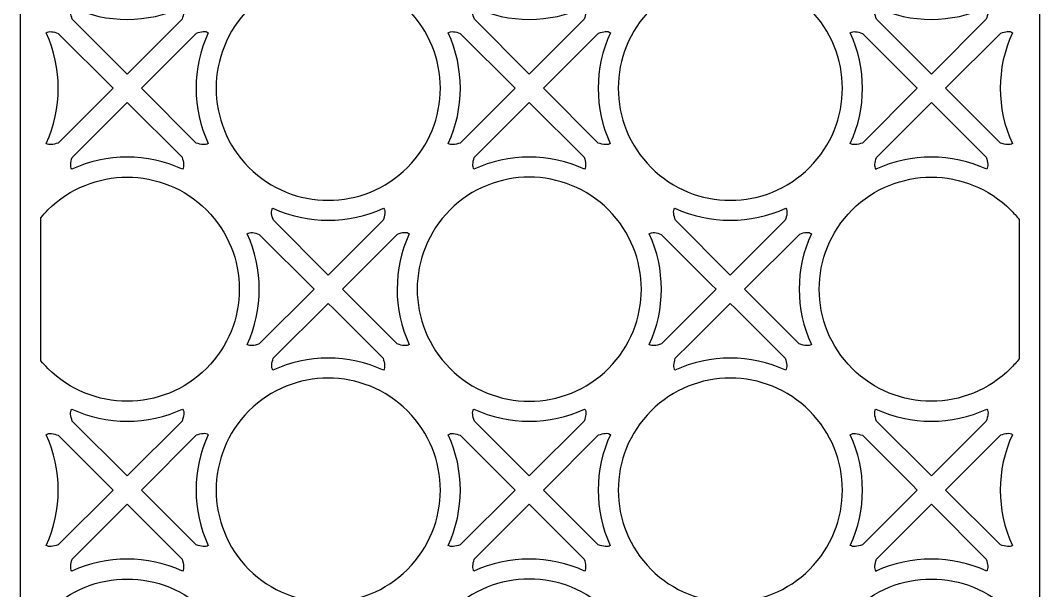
# Model space of a CAD drawing. Header units: centimetres. Extents: x -27 to -20.5, y -6.6 to 6.9.
# Drawn here: x -27 to -20.55, y 0.14 to 3.75 of the extents above; entities that cross this region are included whole.
import ezdxf

# ---------------------------------------------------------------- set-up
doc = ezdxf.new("R2010")
doc.units = ezdxf.units.CM
doc.header["$MEASUREMENT"] = 0
doc.layers.add('layer 1', color=7, linetype='Continuous')

msp = doc.modelspace()

# ---------------------------------------------------------------- linework, layer by layer
at = {"layer": 'layer 1', "color": 250}
for points, knots in [([(-20.54616, -6.61448), (-20.54616, -6.61448), (-20.54616, -6.56891), (-20.54616, -6.56891), (-20.54616, -6.56891), (-20.54616, -6.56891), (-20.54616, -6.48463), (-20.54616, -6.48463), (-20.54616, -6.48463), (-20.54616, -6.48463), (-20.54616, 6.72682), (-20.54616, 6.72682), (-20.54616, 6.72682), (-20.54616, 6.72682), (-20.54616, 6.81765), (-20.54616, 6.81765), (-20.54616, 6.81765), (-20.54616, 6.81765), (-20.54616, 6.85667), (-20.54616, 6.85667), (-20.54616, 6.85667), (-20.54616, 6.85667), (-26.86929, 6.85667), (-26.86929, 6.85667), (-26.86929, 6.85667), (-26.86929, 6.85667), (-26.90224, 6.85667), (-26.90224, 6.85667), (-26.90224, 6.85667), (-26.90224, 6.85667), (-26.99914, 6.85667), (-26.99914, 6.85667), (-26.99914, 6.85667), (-26.99914, 6.85667), (-26.99914, -6.48463), (-26.99914, -6.48463), (-26.99914, -6.48463), (-26.99914, -6.48463), (-26.99914, -6.51149), (-26.99914, -6.51149), (-26.99914, -6.51149), (-26.99914, -6.51149), (-26.99914, -6.61448), (-26.99914, -6.61448), (-26.99914, -6.61448), (-26.99914, -6.61448), (-20.54616, -6.61448), (-20.54616, -6.61448)], [0, 0, 0, 0, 0.0769231, 0.0769231, 0.0769231, 0.0769231, 0.1538462, 0.1538462, 0.1538462, 0.1538462, 0.2307692, 0.2307692, 0.2307692, 0.2307692, 0.3076923, 0.3076923, 0.3076923, 0.3076923, 0.3846154, 0.3846154, 0.3846154, 0.3846154, 0.4615385, 0.4615385, 0.4615385, 0.4615385, 0.5384615, 0.5384615, 0.5384615, 0.5384615, 0.6153846, 0.6153846, 0.6153846, 0.6153846, 0.6923077, 0.6923077, 0.6923077, 0.6923077, 0.7692308, 0.7692308, 0.7692308, 0.7692308, 0.8461538, 0.8461538, 0.8461538, 0.8461538, 1, 1, 1, 1]), ([(-25.55192, 3.82275), (-25.27479, 4.09988), (-24.82528, 4.09988), (-24.54817, 3.82275), (-24.54817, 3.82275), (-24.27103, 3.54562), (-24.27103, 3.09613), (-24.54817, 2.81899), (-24.54817, 2.81899), (-24.82528, 2.54186), (-25.27479, 2.54186), (-25.55192, 2.81899), (-25.55192, 2.81899), (-25.82905, 3.09613), (-25.82905, 3.54562), (-25.55192, 3.82275)], [0, 0, 0, 0, 0.2, 0.2, 0.2, 0.2, 0.4, 0.4, 0.4, 0.4, 0.6, 0.6, 0.6, 0.6, 1, 1, 1, 1]), ([(-23.00624, 3.82275), (-22.7291, 4.09988), (-22.2796, 4.09988), (-22.00248, 3.82275), (-22.00248, 3.82275), (-21.72536, 3.54562), (-21.72536, 3.09613), (-22.00248, 2.81899), (-22.00248, 2.81899), (-22.2796, 2.54186), (-22.7291, 2.54186), (-23.00624, 2.81899), (-23.00624, 2.81899), (-23.28336, 3.09613), (-23.28336, 3.54562), (-23.00624, 3.82275)], [0, 0, 0, 0, 0.2, 0.2, 0.2, 0.2, 0.4, 0.4, 0.4, 0.4, 0.6, 0.6, 0.6, 0.6, 1, 1, 1, 1]), ([(-26.32287, 3.41057), (-26.32287, 3.41057), (-25.97559, 3.75785), (-25.97559, 3.75785), (-25.97559, 3.75785), (-25.96501, 3.78794), (-25.95783, 3.81632), (-25.97229, 3.83391), (-25.97229, 3.83391), (-26.19415, 3.73158), (-26.45167, 3.73157), (-26.67353, 3.83389), (-26.67353, 3.83389), (-26.68793, 3.81632), (-26.68085, 3.78798), (-26.67026, 3.75795), (-26.67026, 3.75795), (-26.67026, 3.75795), (-26.32288, 3.41057), (-26.32288, 3.41057), (-26.32288, 3.41057), (-26.32288, 3.41057), (-26.32287, 3.41057), (-26.32287, 3.41057)], [0, 0, 0, 0, 0.1428571, 0.1428571, 0.1428571, 0.1428571, 0.2857143, 0.2857143, 0.2857143, 0.2857143, 0.4285714, 0.4285714, 0.4285714, 0.4285714, 0.5714286, 0.5714286, 0.5714286, 0.5714286, 0.7142857, 0.7142857, 0.7142857, 0.7142857, 1, 1, 1, 1]), ([(-23.7772, 3.41057), (-23.7772, 3.41057), (-23.42991, 3.75786), (-23.42991, 3.75786), (-23.42991, 3.75786), (-23.41932, 3.78795), (-23.41215, 3.81632), (-23.42661, 3.83391), (-23.42661, 3.83391), (-23.64848, 3.73158), (-23.90598, 3.73157), (-24.12784, 3.83389), (-24.12784, 3.83389), (-24.14226, 3.81632), (-24.13516, 3.78798), (-24.12458, 3.75795), (-24.12458, 3.75795), (-24.12458, 3.75795), (-23.7772, 3.41057), (-23.7772, 3.41057)], [0, 0, 0, 0, 0.1666667, 0.1666667, 0.1666667, 0.1666667, 0.3333333, 0.3333333, 0.3333333, 0.3333333, 0.5, 0.5, 0.5, 0.5, 0.6666667, 0.6666667, 0.6666667, 0.6666667, 1, 1, 1, 1]), ([(-21.23151, 3.41057), (-21.23151, 3.41057), (-20.88421, 3.75787), (-20.88421, 3.75787), (-20.88421, 3.75787), (-20.87364, 3.78795), (-20.86646, 3.81632), (-20.88092, 3.83391), (-20.88092, 3.83391), (-21.10279, 3.73158), (-21.3603, 3.73157), (-21.58215, 3.83389), (-21.58215, 3.83389), (-21.59657, 3.81632), (-21.58947, 3.78799), (-21.57891, 3.75796), (-21.57891, 3.75796), (-21.57891, 3.75796), (-21.23151, 3.41057), (-21.23151, 3.41057)], [0, 0, 0, 0, 0.1666667, 0.1666667, 0.1666667, 0.1666667, 0.3333333, 0.3333333, 0.3333333, 0.3333333, 0.5, 0.5, 0.5, 0.5, 0.6666667, 0.6666667, 0.6666667, 0.6666667, 1, 1, 1, 1]), ([(-26.75961, 2.97384), (-26.75961, 2.97384), (-26.41259, 3.32086), (-26.41259, 3.32086), (-26.41259, 3.32086), (-26.41259, 3.32086), (-26.75993, 3.6682), (-26.75993, 3.6682), (-26.75993, 3.6682), (-26.79002, 3.67879), (-26.81836, 3.68594), (-26.83595, 3.67147), (-26.83595, 3.67147), (-26.73366, 3.44963), (-26.73364, 3.1922), (-26.83592, 2.97035), (-26.83592, 2.97035), (-26.81968, 2.95963), (-26.79248, 2.96307), (-26.75961, 2.97384)], [0, 0, 0, 0, 0.1666667, 0.1666667, 0.1666667, 0.1666667, 0.3333333, 0.3333333, 0.3333333, 0.3333333, 0.5, 0.5, 0.5, 0.5, 0.6666667, 0.6666667, 0.6666667, 0.6666667, 1, 1, 1, 1]), ([(-26.23318, 3.32086), (-26.23318, 3.32086), (-25.88611, 2.97379), (-25.88611, 2.97379), (-25.88611, 2.97379), (-25.85328, 2.96307), (-25.82615, 2.95965), (-25.80992, 2.97033), (-25.80992, 2.97033), (-25.91233, 3.19242), (-25.91222, 3.45018), (-25.80957, 3.67218), (-25.80957, 3.67218), (-25.82664, 3.6869), (-25.85426, 3.6805), (-25.88374, 3.67029), (-25.88374, 3.67029), (-25.88374, 3.67029), (-26.23318, 3.32086), (-26.23318, 3.32086)], [0, 0, 0, 0, 0.1666667, 0.1666667, 0.1666667, 0.1666667, 0.3333333, 0.3333333, 0.3333333, 0.3333333, 0.5, 0.5, 0.5, 0.5, 0.6666667, 0.6666667, 0.6666667, 0.6666667, 1, 1, 1, 1]), ([(-24.21392, 2.97384), (-24.21392, 2.97384), (-23.8669, 3.32086), (-23.8669, 3.32086), (-23.8669, 3.32086), (-23.8669, 3.32086), (-24.21425, 3.6682), (-24.21425, 3.6682), (-24.21425, 3.6682), (-24.24433, 3.67879), (-24.27268, 3.68594), (-24.29026, 3.67147), (-24.29026, 3.67147), (-24.18797, 3.44963), (-24.18795, 3.1922), (-24.29024, 2.97035), (-24.29024, 2.97035), (-24.274, 2.95963), (-24.2468, 2.96307), (-24.21392, 2.97384)], [0, 0, 0, 0, 0.1666667, 0.1666667, 0.1666667, 0.1666667, 0.3333333, 0.3333333, 0.3333333, 0.3333333, 0.5, 0.5, 0.5, 0.5, 0.6666667, 0.6666667, 0.6666667, 0.6666667, 1, 1, 1, 1]), ([(-23.33807, 3.67029), (-23.33807, 3.67029), (-23.68749, 3.32086), (-23.68749, 3.32086), (-23.68749, 3.32086), (-23.68749, 3.32086), (-23.34042, 2.97379), (-23.34042, 2.97379), (-23.34042, 2.97379), (-23.3076, 2.96307), (-23.28047, 2.95965), (-23.26423, 2.97033), (-23.26423, 2.97033), (-23.36665, 3.19242), (-23.36653, 3.45018), (-23.26389, 3.67218), (-23.26389, 3.67218), (-23.28095, 3.6869), (-23.30858, 3.6805), (-23.33807, 3.67029)], [0, 0, 0, 0, 0.1666667, 0.1666667, 0.1666667, 0.1666667, 0.3333333, 0.3333333, 0.3333333, 0.3333333, 0.5, 0.5, 0.5, 0.5, 0.6666667, 0.6666667, 0.6666667, 0.6666667, 1, 1, 1, 1]), ([(-21.66824, 2.97384), (-21.66824, 2.97384), (-21.32122, 3.32086), (-21.32122, 3.32086), (-21.32122, 3.32086), (-21.32122, 3.32086), (-21.66856, 3.6682), (-21.66856, 3.6682), (-21.66856, 3.6682), (-21.69866, 3.67879), (-21.72699, 3.68594), (-21.74459, 3.67147), (-21.74459, 3.67147), (-21.6423, 3.44963), (-21.64228, 3.1922), (-21.74455, 2.97035), (-21.74455, 2.97035), (-21.7283, 2.95963), (-21.70112, 2.96307), (-21.66824, 2.97384)], [0, 0, 0, 0, 0.1666667, 0.1666667, 0.1666667, 0.1666667, 0.3333333, 0.3333333, 0.3333333, 0.3333333, 0.5, 0.5, 0.5, 0.5, 0.6666667, 0.6666667, 0.6666667, 0.6666667, 1, 1, 1, 1]), ([(-20.79238, 3.67029), (-20.79238, 3.67029), (-21.14181, 3.32086), (-21.14181, 3.32086), (-21.14181, 3.32086), (-21.14181, 3.32086), (-20.79474, 2.97379), (-20.79474, 2.97379), (-20.79474, 2.97379), (-20.76192, 2.96307), (-20.73478, 2.95964), (-20.71856, 2.97033), (-20.71856, 2.97033), (-20.82097, 3.19242), (-20.82084, 3.45018), (-20.7182, 3.67218), (-20.7182, 3.67218), (-20.73527, 3.6869), (-20.7629, 3.6805), (-20.79238, 3.67029)], [0, 0, 0, 0, 0.1666667, 0.1666667, 0.1666667, 0.1666667, 0.3333333, 0.3333333, 0.3333333, 0.3333333, 0.5, 0.5, 0.5, 0.5, 0.6666667, 0.6666667, 0.6666667, 0.6666667, 1, 1, 1, 1]), ([(-26.32288, 3.23116), (-26.32288, 3.23116), (-26.67106, 2.88298), (-26.67106, 2.88298), (-26.67106, 2.88298), (-26.68135, 2.85073), (-26.68428, 2.82419), (-26.67331, 2.80841), (-26.67331, 2.80841), (-26.67331, 2.80841), (-26.67418, 2.80754), (-26.67418, 2.80754), (-26.67418, 2.80754), (-26.45217, 2.91016), (-26.19446, 2.91028), (-25.97237, 2.80788), (-25.97237, 2.80788), (-25.96166, 2.82411), (-25.96512, 2.85129), (-25.97586, 2.88415), (-25.97586, 2.88415), (-25.97586, 2.88415), (-26.32288, 3.23116), (-26.32288, 3.23116)], [0, 0, 0, 0, 0.1428571, 0.1428571, 0.1428571, 0.1428571, 0.2857143, 0.2857143, 0.2857143, 0.2857143, 0.4285714, 0.4285714, 0.4285714, 0.4285714, 0.5714286, 0.5714286, 0.5714286, 0.5714286, 0.7142857, 0.7142857, 0.7142857, 0.7142857, 1, 1, 1, 1]), ([(-23.7772, 3.23116), (-23.7772, 3.23116), (-24.12538, 2.88298), (-24.12538, 2.88298), (-24.12538, 2.88298), (-24.13567, 2.85073), (-24.1386, 2.82419), (-24.12762, 2.80841), (-24.12762, 2.80841), (-24.12762, 2.80841), (-24.1285, 2.80754), (-24.1285, 2.80754), (-24.1285, 2.80754), (-23.90649, 2.91016), (-23.64878, 2.91028), (-23.42669, 2.80788), (-23.42669, 2.80788), (-23.41597, 2.82411), (-23.41943, 2.85129), (-23.43019, 2.88415), (-23.43019, 2.88415), (-23.43019, 2.88415), (-23.7772, 3.23116), (-23.7772, 3.23116)], [0, 0, 0, 0, 0.1428571, 0.1428571, 0.1428571, 0.1428571, 0.2857143, 0.2857143, 0.2857143, 0.2857143, 0.4285714, 0.4285714, 0.4285714, 0.4285714, 0.5714286, 0.5714286, 0.5714286, 0.5714286, 0.7142857, 0.7142857, 0.7142857, 0.7142857, 1, 1, 1, 1]), ([(-21.23151, 3.23116), (-21.23151, 3.23116), (-21.5797, 2.88298), (-21.5797, 2.88298), (-21.5797, 2.88298), (-21.59, 2.85073), (-21.59293, 2.82419), (-21.58194, 2.80841), (-21.58194, 2.80841), (-21.58194, 2.80841), (-21.58281, 2.80754), (-21.58281, 2.80754), (-21.58281, 2.80754), (-21.36081, 2.91016), (-21.10308, 2.91028), (-20.881, 2.80788), (-20.881, 2.80788), (-20.87029, 2.82411), (-20.87375, 2.85129), (-20.88451, 2.88415), (-20.88451, 2.88415), (-20.88451, 2.88415), (-21.23151, 3.23116), (-21.23151, 3.23116)], [0, 0, 0, 0, 0.1428571, 0.1428571, 0.1428571, 0.1428571, 0.2857143, 0.2857143, 0.2857143, 0.2857143, 0.4285714, 0.4285714, 0.4285714, 0.4285714, 0.5714286, 0.5714286, 0.5714286, 0.5714286, 0.7142857, 0.7142857, 0.7142857, 0.7142857, 1, 1, 1, 1]), ([(-26.86929, 1.59506), (-26.85533, 1.57825), (-26.84051, 1.56191), (-26.82475, 1.54615), (-26.82475, 1.54615), (-26.54764, 1.26902), (-26.09814, 1.26902), (-25.821, 1.54615), (-25.821, 1.54615), (-25.54388, 1.82328), (-25.54388, 2.27278), (-25.821, 2.54991), (-25.821, 2.54991), (-26.09814, 2.82704), (-26.54764, 2.82704), (-26.82475, 2.54991), (-26.82475, 2.54991), (-26.84051, 2.53416), (-26.85533, 2.51781), (-26.86929, 2.50101), (-26.86929, 2.50101), (-26.86929, 2.50101), (-26.86929, 1.59506), (-26.86929, 1.59506)], [0, 0, 0, 0, 0.1428571, 0.1428571, 0.1428571, 0.1428571, 0.2857143, 0.2857143, 0.2857143, 0.2857143, 0.4285714, 0.4285714, 0.4285714, 0.4285714, 0.5714286, 0.5714286, 0.5714286, 0.5714286, 0.7142857, 0.7142857, 0.7142857, 0.7142857, 1, 1, 1, 1]), ([(-24.27907, 2.54991), (-24.00195, 2.82704), (-23.55245, 2.82704), (-23.27531, 2.54991), (-23.27531, 2.54991), (-22.99819, 2.27278), (-22.99819, 1.82328), (-23.27531, 1.54615), (-23.27531, 1.54615), (-23.55245, 1.26902), (-24.00195, 1.26902), (-24.27907, 1.54615), (-24.27907, 1.54615), (-24.55621, 1.82328), (-24.55621, 2.27278), (-24.27907, 2.54991)], [0, 0, 0, 0, 0.2, 0.2, 0.2, 0.2, 0.4, 0.4, 0.4, 0.4, 0.6, 0.6, 0.6, 0.6, 1, 1, 1, 1]), ([(-20.67601, 2.48984), (-20.69257, 2.5106), (-20.71041, 2.53069), (-20.72964, 2.54991), (-20.72964, 2.54991), (-21.00677, 2.82704), (-21.45626, 2.82704), (-21.7334, 2.54991), (-21.7334, 2.54991), (-22.01052, 2.27278), (-22.01052, 1.82328), (-21.7334, 1.54615), (-21.7334, 1.54615), (-21.45626, 1.26902), (-21.00677, 1.26902), (-20.72964, 1.54615), (-20.72964, 1.54615), (-20.71041, 1.56538), (-20.69257, 1.58546), (-20.67601, 1.60622), (-20.67601, 1.60622), (-20.67601, 1.60622), (-20.67601, 2.48984), (-20.67601, 2.48984)], [0, 0, 0, 0, 0.1428571, 0.1428571, 0.1428571, 0.1428571, 0.2857143, 0.2857143, 0.2857143, 0.2857143, 0.4285714, 0.4285714, 0.4285714, 0.4285714, 0.5714286, 0.5714286, 0.5714286, 0.5714286, 0.7142857, 0.7142857, 0.7142857, 0.7142857, 1, 1, 1, 1]), ([(-25.05004, 2.13773), (-25.05004, 2.13773), (-24.70274, 2.48502), (-24.70274, 2.48502), (-24.70274, 2.48502), (-24.69216, 2.5151), (-24.68498, 2.54348), (-24.69945, 2.56106), (-24.69945, 2.56106), (-24.92131, 2.45874), (-25.17882, 2.45873), (-25.40067, 2.56105), (-25.40067, 2.56105), (-25.41509, 2.54348), (-25.408, 2.51517), (-25.39744, 2.48513), (-25.39744, 2.48513), (-25.39744, 2.48513), (-25.05004, 2.13773), (-25.05004, 2.13773)], [0, 0, 0, 0, 0.1666667, 0.1666667, 0.1666667, 0.1666667, 0.3333333, 0.3333333, 0.3333333, 0.3333333, 0.5, 0.5, 0.5, 0.5, 0.6666667, 0.6666667, 0.6666667, 0.6666667, 1, 1, 1, 1]), ([(-22.50435, 2.13773), (-22.50435, 2.13773), (-22.15705, 2.48502), (-22.15705, 2.48502), (-22.15705, 2.48502), (-22.14647, 2.5151), (-22.13931, 2.54348), (-22.15377, 2.56106), (-22.15377, 2.56106), (-22.37562, 2.45874), (-22.63315, 2.45873), (-22.85499, 2.56105), (-22.85499, 2.56105), (-22.86941, 2.54348), (-22.86233, 2.51517), (-22.85175, 2.48513), (-22.85175, 2.48513), (-22.85175, 2.48513), (-22.50435, 2.13773), (-22.50435, 2.13773)], [0, 0, 0, 0, 0.1666667, 0.1666667, 0.1666667, 0.1666667, 0.3333333, 0.3333333, 0.3333333, 0.3333333, 0.5, 0.5, 0.5, 0.5, 0.6666667, 0.6666667, 0.6666667, 0.6666667, 1, 1, 1, 1]), ([(-25.48677, 1.701), (-25.48677, 1.701), (-25.13974, 2.04802), (-25.13974, 2.04802), (-25.13974, 2.04802), (-25.13974, 2.04802), (-25.48708, 2.39537), (-25.48708, 2.39537), (-25.48708, 2.39537), (-25.51718, 2.40595), (-25.54552, 2.4131), (-25.56311, 2.39862), (-25.56311, 2.39862), (-25.46082, 2.17678), (-25.4608, 1.91936), (-25.56308, 1.6975), (-25.56308, 1.6975), (-25.54684, 1.68677), (-25.51965, 1.69022), (-25.48677, 1.701)], [0, 0, 0, 0, 0.1666667, 0.1666667, 0.1666667, 0.1666667, 0.3333333, 0.3333333, 0.3333333, 0.3333333, 0.5, 0.5, 0.5, 0.5, 0.6666667, 0.6666667, 0.6666667, 0.6666667, 1, 1, 1, 1]), ([(-24.6109, 2.39745), (-24.6109, 2.39745), (-24.96034, 2.04803), (-24.96034, 2.04803), (-24.96034, 2.04803), (-24.96034, 2.04803), (-24.61327, 1.70096), (-24.61327, 1.70096), (-24.61327, 1.70096), (-24.58045, 1.69022), (-24.55331, 1.6868), (-24.53708, 1.69748), (-24.53708, 1.69748), (-24.63949, 1.91958), (-24.63937, 2.17734), (-24.53673, 2.39933), (-24.53673, 2.39933), (-24.55379, 2.41406), (-24.58142, 2.40766), (-24.6109, 2.39745)], [0, 0, 0, 0, 0.1666667, 0.1666667, 0.1666667, 0.1666667, 0.3333333, 0.3333333, 0.3333333, 0.3333333, 0.5, 0.5, 0.5, 0.5, 0.6666667, 0.6666667, 0.6666667, 0.6666667, 1, 1, 1, 1]), ([(-22.94108, 1.701), (-22.94108, 1.701), (-22.59406, 2.04803), (-22.59406, 2.04803), (-22.59406, 2.04803), (-22.59406, 2.04803), (-22.62475, 2.07872), (-22.62475, 2.07872), (-22.62475, 2.07872), (-22.62475, 2.07872), (-22.94141, 2.39537), (-22.94141, 2.39537), (-22.94141, 2.39537), (-22.9715, 2.40595), (-22.99984, 2.4131), (-23.01743, 2.39862), (-23.01743, 2.39862), (-22.91513, 2.17678), (-22.91511, 1.91936), (-23.01739, 1.6975), (-23.01739, 1.6975), (-23.00115, 1.68677), (-22.97396, 1.69022), (-22.94108, 1.701)], [0, 0, 0, 0, 0.1428571, 0.1428571, 0.1428571, 0.1428571, 0.2857143, 0.2857143, 0.2857143, 0.2857143, 0.4285714, 0.4285714, 0.4285714, 0.4285714, 0.5714286, 0.5714286, 0.5714286, 0.5714286, 0.7142857, 0.7142857, 0.7142857, 0.7142857, 1, 1, 1, 1]), ([(-22.06522, 2.39745), (-22.06522, 2.39745), (-22.41465, 2.04803), (-22.41465, 2.04803), (-22.41465, 2.04803), (-22.41465, 2.04803), (-22.06757, 1.70095), (-22.06757, 1.70095), (-22.06757, 1.70095), (-22.03476, 1.69022), (-22.00763, 1.68681), (-21.9914, 1.69748), (-21.9914, 1.69748), (-22.09381, 1.91958), (-22.0937, 2.17734), (-21.99105, 2.39933), (-21.99105, 2.39933), (-22.00811, 2.41406), (-22.03573, 2.40766), (-22.06522, 2.39745)], [0, 0, 0, 0, 0.1666667, 0.1666667, 0.1666667, 0.1666667, 0.3333333, 0.3333333, 0.3333333, 0.3333333, 0.5, 0.5, 0.5, 0.5, 0.6666667, 0.6666667, 0.6666667, 0.6666667, 1, 1, 1, 1]), ([(-25.05004, 1.95833), (-25.05004, 1.95833), (-25.39822, 1.61014), (-25.39822, 1.61014), (-25.39822, 1.61014), (-25.40852, 1.5779), (-25.41145, 1.55135), (-25.40046, 1.53558), (-25.40046, 1.53558), (-25.40046, 1.53558), (-25.40134, 1.53471), (-25.40134, 1.53471), (-25.40134, 1.53471), (-25.17933, 1.63731), (-24.92161, 1.63742), (-24.69954, 1.53502), (-24.69954, 1.53502), (-24.68881, 1.55128), (-24.69227, 1.57844), (-24.70303, 1.61131), (-24.70303, 1.61131), (-24.70303, 1.61131), (-25.01939, 1.92767), (-25.01939, 1.92767), (-25.01939, 1.92767), (-25.01939, 1.92767), (-25.05004, 1.95833), (-25.05004, 1.95833)], [0, 0, 0, 0, 0.125, 0.125, 0.125, 0.125, 0.25, 0.25, 0.25, 0.25, 0.375, 0.375, 0.375, 0.375, 0.5, 0.5, 0.5, 0.5, 0.625, 0.625, 0.625, 0.625, 0.75, 0.75, 0.75, 0.75, 1, 1, 1, 1]), ([(-22.75848, 1.70419), (-22.75848, 1.70419), (-22.85255, 1.61013), (-22.85255, 1.61013), (-22.85255, 1.61013), (-22.86283, 1.5779), (-22.86576, 1.55135), (-22.85478, 1.53558), (-22.85478, 1.53558), (-22.85478, 1.53558), (-22.85566, 1.53471), (-22.85566, 1.53471), (-22.85566, 1.53471), (-22.63364, 1.63731), (-22.37594, 1.63742), (-22.15385, 1.53502), (-22.15385, 1.53502), (-22.14314, 1.55128), (-22.14659, 1.57844), (-22.15735, 1.61131), (-22.15735, 1.61131), (-22.15735, 1.61131), (-22.4737, 1.92767), (-22.4737, 1.92767), (-22.4737, 1.92767), (-22.4737, 1.92767), (-22.50435, 1.95833), (-22.50435, 1.95833), (-22.50435, 1.95833), (-22.50435, 1.95833), (-22.75848, 1.70419), (-22.75848, 1.70419)], [0, 0, 0, 0, 0.1111111, 0.1111111, 0.1111111, 0.1111111, 0.2222222, 0.2222222, 0.2222222, 0.2222222, 0.3333333, 0.3333333, 0.3333333, 0.3333333, 0.4444444, 0.4444444, 0.4444444, 0.4444444, 0.5555556, 0.5555556, 0.5555556, 0.5555556, 0.6666667, 0.6666667, 0.6666667, 0.6666667, 0.7777778, 0.7777778, 0.7777778, 0.7777778, 1, 1, 1, 1]), ([(-25.55192, 1.27706), (-25.27479, 1.5542), (-24.82528, 1.5542), (-24.54817, 1.27706), (-24.54817, 1.27706), (-24.27103, 0.99994), (-24.27103, 0.55044), (-24.54817, 0.27332), (-24.54817, 0.27332), (-24.82528, -0.00382), (-25.27479, -0.00382), (-25.55192, 0.27332), (-25.55192, 0.27332), (-25.82905, 0.55044), (-25.82905, 0.99994), (-25.55192, 1.27706)], [0, 0, 0, 0, 0.2, 0.2, 0.2, 0.2, 0.4, 0.4, 0.4, 0.4, 0.6, 0.6, 0.6, 0.6, 1, 1, 1, 1]), ([(-23.00624, 1.27706), (-22.7291, 1.5542), (-22.2796, 1.5542), (-22.00248, 1.27706), (-22.00248, 1.27706), (-21.72536, 0.99994), (-21.72536, 0.55044), (-22.00248, 0.27332), (-22.00248, 0.27332), (-22.2796, -0.00382), (-22.7291, -0.00382), (-23.00624, 0.27332), (-23.00624, 0.27332), (-23.28336, 0.55044), (-23.28336, 0.99994), (-23.00624, 1.27706)], [0, 0, 0, 0, 0.2, 0.2, 0.2, 0.2, 0.4, 0.4, 0.4, 0.4, 0.6, 0.6, 0.6, 0.6, 1, 1, 1, 1]), ([(-26.32287, 0.86489), (-26.32287, 0.86489), (-25.97559, 1.21218), (-25.97559, 1.21218), (-25.97559, 1.21218), (-25.965, 1.24225), (-25.95783, 1.27063), (-25.97229, 1.28823), (-25.97229, 1.28823), (-26.19415, 1.18589), (-26.45167, 1.18589), (-26.67353, 1.2882), (-26.67353, 1.2882), (-26.68793, 1.27063), (-26.68085, 1.24229), (-26.67026, 1.21227), (-26.67026, 1.21227), (-26.67026, 1.21227), (-26.32287, 0.86489), (-26.32287, 0.86489)], [0, 0, 0, 0, 0.1666667, 0.1666667, 0.1666667, 0.1666667, 0.3333333, 0.3333333, 0.3333333, 0.3333333, 0.5, 0.5, 0.5, 0.5, 0.6666667, 0.6666667, 0.6666667, 0.6666667, 1, 1, 1, 1]), ([(-23.77719, 0.8649), (-23.77719, 0.8649), (-23.4299, 1.21219), (-23.4299, 1.21219), (-23.4299, 1.21219), (-23.41932, 1.24226), (-23.41215, 1.27063), (-23.42661, 1.28823), (-23.42661, 1.28823), (-23.64848, 1.18589), (-23.90598, 1.18589), (-24.12784, 1.2882), (-24.12784, 1.2882), (-24.14226, 1.27063), (-24.13516, 1.24229), (-24.12458, 1.21227), (-24.12458, 1.21227), (-24.12458, 1.21227), (-23.77719, 0.8649), (-23.77719, 0.8649)], [0, 0, 0, 0, 0.1666667, 0.1666667, 0.1666667, 0.1666667, 0.3333333, 0.3333333, 0.3333333, 0.3333333, 0.5, 0.5, 0.5, 0.5, 0.6666667, 0.6666667, 0.6666667, 0.6666667, 1, 1, 1, 1]), ([(-21.23151, 0.8649), (-21.23151, 0.8649), (-20.88421, 1.21219), (-20.88421, 1.21219), (-20.88421, 1.21219), (-20.87364, 1.24226), (-20.86646, 1.27063), (-20.88092, 1.28823), (-20.88092, 1.28823), (-21.10279, 1.18589), (-21.3603, 1.18589), (-21.58215, 1.2882), (-21.58215, 1.2882), (-21.59657, 1.27063), (-21.58947, 1.24231), (-21.57891, 1.21228), (-21.57891, 1.21228), (-21.57891, 1.21228), (-21.23151, 0.8649), (-21.23151, 0.8649)], [0, 0, 0, 0, 0.1666667, 0.1666667, 0.1666667, 0.1666667, 0.3333333, 0.3333333, 0.3333333, 0.3333333, 0.5, 0.5, 0.5, 0.5, 0.6666667, 0.6666667, 0.6666667, 0.6666667, 1, 1, 1, 1]), ([(-26.41259, 0.77518), (-26.41259, 0.77518), (-26.75994, 1.12253), (-26.75994, 1.12253), (-26.75994, 1.12253), (-26.79003, 1.13311), (-26.81836, 1.14025), (-26.83595, 1.12578), (-26.83595, 1.12578), (-26.73366, 0.90394), (-26.73364, 0.64651), (-26.83592, 0.42467), (-26.83592, 0.42467), (-26.81968, 0.41394), (-26.79248, 0.41738), (-26.75961, 0.42816), (-26.75961, 0.42816), (-26.75961, 0.42816), (-26.41259, 0.77518), (-26.41259, 0.77518)], [0, 0, 0, 0, 0.1666667, 0.1666667, 0.1666667, 0.1666667, 0.3333333, 0.3333333, 0.3333333, 0.3333333, 0.5, 0.5, 0.5, 0.5, 0.6666667, 0.6666667, 0.6666667, 0.6666667, 1, 1, 1, 1]), ([(-25.88374, 1.12462), (-25.88374, 1.12462), (-26.23318, 0.77518), (-26.23318, 0.77518), (-26.23318, 0.77518), (-26.23318, 0.77518), (-25.88611, 0.4281), (-25.88611, 0.4281), (-25.88611, 0.4281), (-25.85328, 0.41738), (-25.82615, 0.41397), (-25.80992, 0.42464), (-25.80992, 0.42464), (-25.91233, 0.64674), (-25.91222, 0.90449), (-25.80957, 1.1265), (-25.80957, 1.1265), (-25.82664, 1.14121), (-25.85426, 1.13482), (-25.88374, 1.12462)], [0, 0, 0, 0, 0.1666667, 0.1666667, 0.1666667, 0.1666667, 0.3333333, 0.3333333, 0.3333333, 0.3333333, 0.5, 0.5, 0.5, 0.5, 0.6666667, 0.6666667, 0.6666667, 0.6666667, 1, 1, 1, 1]), ([(-23.8669, 0.77518), (-23.8669, 0.77518), (-24.21426, 1.12253), (-24.21426, 1.12253), (-24.21426, 1.12253), (-24.24434, 1.13311), (-24.27268, 1.14025), (-24.29026, 1.12578), (-24.29026, 1.12578), (-24.18797, 0.90394), (-24.18795, 0.64651), (-24.29024, 0.42467), (-24.29024, 0.42467), (-24.274, 0.41394), (-24.2468, 0.41738), (-24.21392, 0.42816), (-24.21392, 0.42816), (-24.21392, 0.42816), (-23.8669, 0.77518), (-23.8669, 0.77518)], [0, 0, 0, 0, 0.1666667, 0.1666667, 0.1666667, 0.1666667, 0.3333333, 0.3333333, 0.3333333, 0.3333333, 0.5, 0.5, 0.5, 0.5, 0.6666667, 0.6666667, 0.6666667, 0.6666667, 1, 1, 1, 1]), ([(-23.33806, 1.12462), (-23.33806, 1.12462), (-23.68749, 0.77518), (-23.68749, 0.77518), (-23.68749, 0.77518), (-23.68749, 0.77518), (-23.34042, 0.4281), (-23.34042, 0.4281), (-23.34042, 0.4281), (-23.3076, 0.41738), (-23.28047, 0.41396), (-23.26423, 0.42464), (-23.26423, 0.42464), (-23.36665, 0.64674), (-23.36653, 0.90449), (-23.26389, 1.1265), (-23.26389, 1.1265), (-23.28095, 1.14121), (-23.30857, 1.13482), (-23.33806, 1.12462)], [0, 0, 0, 0, 0.1666667, 0.1666667, 0.1666667, 0.1666667, 0.3333333, 0.3333333, 0.3333333, 0.3333333, 0.5, 0.5, 0.5, 0.5, 0.6666667, 0.6666667, 0.6666667, 0.6666667, 1, 1, 1, 1]), ([(-21.35192, 0.80588), (-21.35192, 0.80588), (-21.66857, 1.12253), (-21.66857, 1.12253), (-21.66857, 1.12253), (-21.69867, 1.13311), (-21.72699, 1.14025), (-21.74459, 1.12578), (-21.74459, 1.12578), (-21.6423, 0.90394), (-21.64228, 0.64651), (-21.74455, 0.42467), (-21.74455, 0.42467), (-21.7283, 0.41394), (-21.70112, 0.41738), (-21.66824, 0.42816), (-21.66824, 0.42816), (-21.66824, 0.42816), (-21.32122, 0.77518), (-21.32122, 0.77518), (-21.32122, 0.77518), (-21.32122, 0.77518), (-21.35192, 0.80588), (-21.35192, 0.80588)], [0, 0, 0, 0, 0.1428571, 0.1428571, 0.1428571, 0.1428571, 0.2857143, 0.2857143, 0.2857143, 0.2857143, 0.4285714, 0.4285714, 0.4285714, 0.4285714, 0.5714286, 0.5714286, 0.5714286, 0.5714286, 0.7142857, 0.7142857, 0.7142857, 0.7142857, 1, 1, 1, 1]), ([(-20.79237, 1.12462), (-20.79237, 1.12462), (-21.14181, 0.77518), (-21.14181, 0.77518), (-21.14181, 0.77518), (-21.14181, 0.77518), (-20.79474, 0.4281), (-20.79474, 0.4281), (-20.79474, 0.4281), (-20.76192, 0.41738), (-20.73478, 0.41396), (-20.71856, 0.42464), (-20.71856, 0.42464), (-20.82097, 0.64674), (-20.82084, 0.90449), (-20.7182, 1.1265), (-20.7182, 1.1265), (-20.73527, 1.14121), (-20.76288, 1.13482), (-20.79237, 1.12462)], [0, 0, 0, 0, 0.1666667, 0.1666667, 0.1666667, 0.1666667, 0.3333333, 0.3333333, 0.3333333, 0.3333333, 0.5, 0.5, 0.5, 0.5, 0.6666667, 0.6666667, 0.6666667, 0.6666667, 1, 1, 1, 1]), ([(-26.32288, 0.68547), (-26.32288, 0.68547), (-26.67106, 0.3373), (-26.67106, 0.3373), (-26.67106, 0.3373), (-26.68135, 0.30505), (-26.68428, 0.27851), (-26.67331, 0.26274), (-26.67331, 0.26274), (-26.67331, 0.26274), (-26.67418, 0.26185), (-26.67418, 0.26185), (-26.67418, 0.26185), (-26.45217, 0.36447), (-26.19446, 0.36459), (-25.97237, 0.26218), (-25.97237, 0.26218), (-25.96166, 0.27843), (-25.96512, 0.30561), (-25.97586, 0.33846), (-25.97586, 0.33846), (-25.97586, 0.33846), (-26.32288, 0.68547), (-26.32288, 0.68547)], [0, 0, 0, 0, 0.1428571, 0.1428571, 0.1428571, 0.1428571, 0.2857143, 0.2857143, 0.2857143, 0.2857143, 0.4285714, 0.4285714, 0.4285714, 0.4285714, 0.5714286, 0.5714286, 0.5714286, 0.5714286, 0.7142857, 0.7142857, 0.7142857, 0.7142857, 1, 1, 1, 1]), ([(-23.7772, 0.68547), (-23.7772, 0.68547), (-24.12538, 0.3373), (-24.12538, 0.3373), (-24.12538, 0.3373), (-24.13567, 0.30505), (-24.1386, 0.27851), (-24.12762, 0.26274), (-24.12762, 0.26274), (-24.12762, 0.26274), (-24.1285, 0.26185), (-24.1285, 0.26185), (-24.1285, 0.26185), (-23.90649, 0.36447), (-23.64878, 0.36459), (-23.42669, 0.26218), (-23.42669, 0.26218), (-23.41597, 0.27843), (-23.41943, 0.30561), (-23.43019, 0.33846), (-23.43019, 0.33846), (-23.43019, 0.33846), (-23.7772, 0.68547), (-23.7772, 0.68547)], [0, 0, 0, 0, 0.1428571, 0.1428571, 0.1428571, 0.1428571, 0.2857143, 0.2857143, 0.2857143, 0.2857143, 0.4285714, 0.4285714, 0.4285714, 0.4285714, 0.5714286, 0.5714286, 0.5714286, 0.5714286, 0.7142857, 0.7142857, 0.7142857, 0.7142857, 1, 1, 1, 1]), ([(-21.23151, 0.68547), (-21.23151, 0.68547), (-21.5797, 0.3373), (-21.5797, 0.3373), (-21.5797, 0.3373), (-21.59, 0.30505), (-21.59293, 0.27851), (-21.58194, 0.26274), (-21.58194, 0.26274), (-21.58194, 0.26274), (-21.58281, 0.26185), (-21.58281, 0.26185), (-21.58281, 0.26185), (-21.36081, 0.36447), (-21.10308, 0.36459), (-20.881, 0.26218), (-20.881, 0.26218), (-20.87029, 0.27843), (-20.87375, 0.30561), (-20.88451, 0.33846), (-20.88451, 0.33846), (-20.88451, 0.33846), (-21.23151, 0.68547), (-21.23151, 0.68547)], [0, 0, 0, 0, 0.1428571, 0.1428571, 0.1428571, 0.1428571, 0.2857143, 0.2857143, 0.2857143, 0.2857143, 0.4285714, 0.4285714, 0.4285714, 0.4285714, 0.5714286, 0.5714286, 0.5714286, 0.5714286, 0.7142857, 0.7142857, 0.7142857, 0.7142857, 1, 1, 1, 1]), ([(-26.86929, -0.95063), (-26.85533, -0.96744), (-26.84051, -0.98377), (-26.82475, -0.99953), (-26.82475, -0.99953), (-26.54764, -1.27666), (-26.09814, -1.27666), (-25.821, -0.99953), (-25.821, -0.99953), (-25.54388, -0.7224), (-25.54388, -0.2729), (-25.821, 0.00423), (-25.821, 0.00423), (-26.09814, 0.28137), (-26.54764, 0.28137), (-26.82475, 0.00423), (-26.82475, 0.00423), (-26.84051, -0.01153), (-26.85533, -0.02787), (-26.86929, -0.04468), (-26.86929, -0.04468), (-26.86929, -0.04468), (-26.86929, -0.95063), (-26.86929, -0.95063)], [0, 0, 0, 0, 0.1428571, 0.1428571, 0.1428571, 0.1428571, 0.2857143, 0.2857143, 0.2857143, 0.2857143, 0.4285714, 0.4285714, 0.4285714, 0.4285714, 0.5714286, 0.5714286, 0.5714286, 0.5714286, 0.7142857, 0.7142857, 0.7142857, 0.7142857, 1, 1, 1, 1]), ([(-24.27907, 0.00423), (-24.00195, 0.28137), (-23.55245, 0.28137), (-23.27531, 0.00423), (-23.27531, 0.00423), (-22.99819, -0.2729), (-22.99819, -0.7224), (-23.27531, -0.99953), (-23.27531, -0.99953), (-23.55245, -1.27666), (-24.00195, -1.27666), (-24.27907, -0.99953), (-24.27907, -0.99953), (-24.55621, -0.7224), (-24.55621, -0.2729), (-24.27907, 0.00423)], [0, 0, 0, 0, 0.2, 0.2, 0.2, 0.2, 0.4, 0.4, 0.4, 0.4, 0.6, 0.6, 0.6, 0.6, 1, 1, 1, 1]), ([(-20.67601, -0.05585), (-20.69257, -0.03508), (-20.71041, -0.015), (-20.72964, 0.00423), (-20.72964, 0.00423), (-21.00677, 0.28137), (-21.45626, 0.28137), (-21.7334, 0.00423), (-21.7334, 0.00423), (-22.01052, -0.2729), (-22.01052, -0.7224), (-21.7334, -0.99953), (-21.7334, -0.99953), (-21.45626, -1.27666), (-21.00677, -1.27666), (-20.72964, -0.99953), (-20.72964, -0.99953), (-20.71041, -0.9803), (-20.69257, -0.96023), (-20.67601, -0.93946), (-20.67601, -0.93946), (-20.67601, -0.93946), (-20.67601, -0.05585), (-20.67601, -0.05585)], [0, 0, 0, 0, 0.1428571, 0.1428571, 0.1428571, 0.1428571, 0.2857143, 0.2857143, 0.2857143, 0.2857143, 0.4285714, 0.4285714, 0.4285714, 0.4285714, 0.5714286, 0.5714286, 0.5714286, 0.5714286, 0.7142857, 0.7142857, 0.7142857, 0.7142857, 1, 1, 1, 1])]:
    msp.add_open_spline(points, degree=3, knots=knots, dxfattribs=at)

doc.saveas('drawing.dxf')
